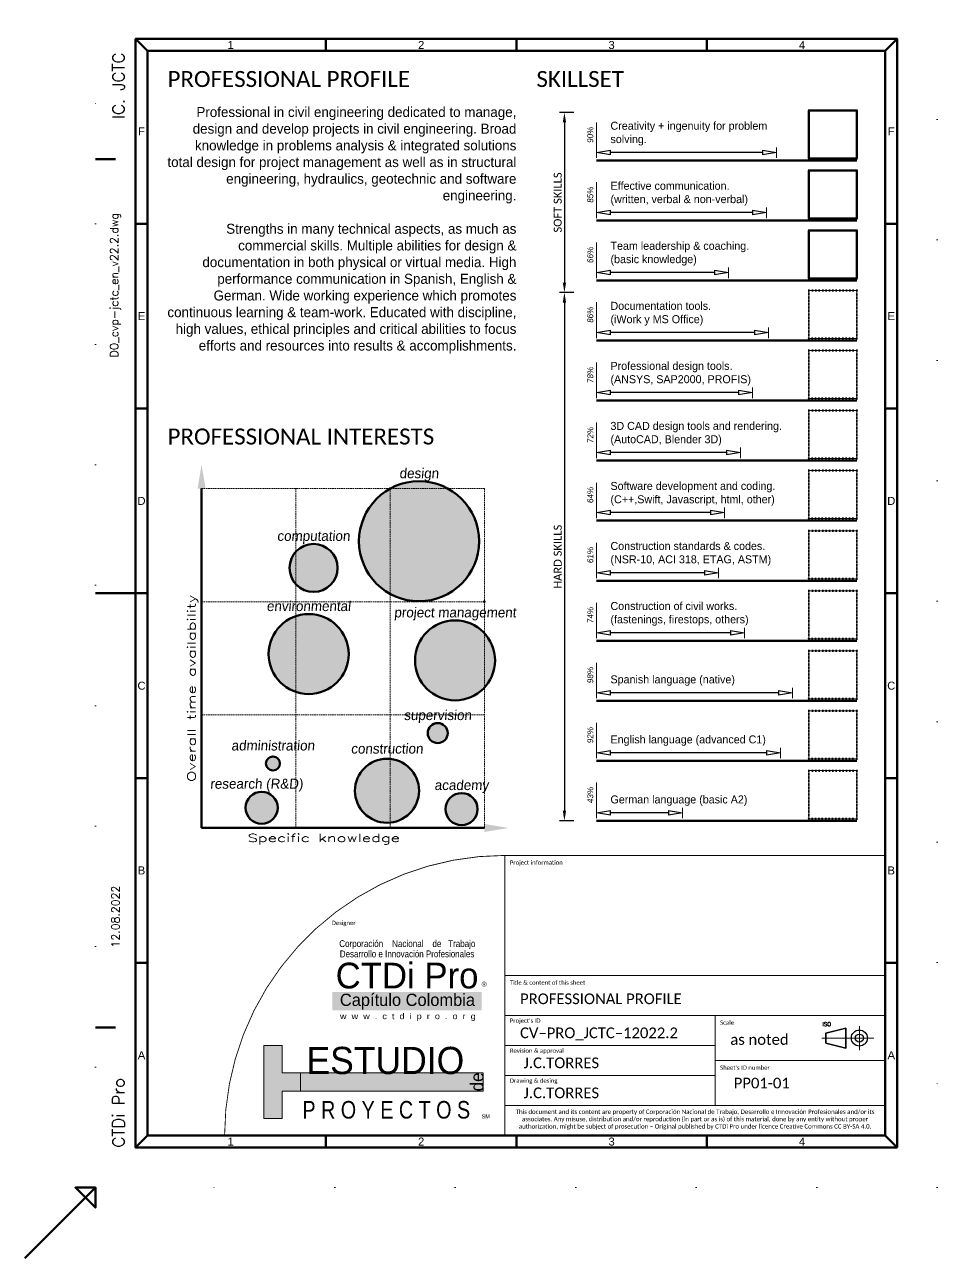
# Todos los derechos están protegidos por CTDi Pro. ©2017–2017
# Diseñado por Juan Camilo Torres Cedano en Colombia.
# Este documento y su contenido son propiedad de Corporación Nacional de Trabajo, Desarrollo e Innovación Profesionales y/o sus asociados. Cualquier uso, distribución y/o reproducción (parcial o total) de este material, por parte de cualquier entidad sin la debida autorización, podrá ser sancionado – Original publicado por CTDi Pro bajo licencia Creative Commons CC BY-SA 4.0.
# Paper-space layout 'Perfil PRO' of a CAD drawing. Extents: x -110 to 203, y -28 to 440.
# Drawn here: x -24.5 to 203.4, y -27.7 to 280.6 of the extents above; entities that cross this region are included whole.
import ezdxf
from ezdxf.enums import TextEntityAlignment as Align

# ---------------------------------------------------------------- set-up
doc = ezdxf.new("R2010")
doc.units = 0
for name, pattern in [('ACAD_ISO07W100', [3, 0, -3]), ('ACAD_ISO10W100', [18, 12, -3, 0, -3]), ('DASHED2', [0.375, 0.25, -0.125])]:
    doc.linetypes.add(name, pattern=pattern)
doc.layers.get('0').update_dxf_attribs({"color": 255, "plot": 0})
doc.layers.get('Defpoints').update_dxf_attribs({"color": 255})
doc.layers.add('G-Title_elements', color=7, linetype='Continuous', lineweight=50, true_color=0x323232)
doc.layers.add('G-Title_layout', color=250, linetype='Continuous', lineweight=50)
doc.styles.add('CTDi Corporate', font='Skia.ttf')
doc.styles.add('CTDi Legend', font='stylu.ttf', dxfattribs={"oblique": 5})
doc.styles.add('CTDi Roman', font='romans.shx')
doc.styles.get("Standard").update_dxf_attribs({"font": 'Candara.ttf'})
doc.styles.add('T1-100', font='Arial.ttf', dxfattribs={"height": 2})
doc.dimstyles.new('ISO-25', dxfattribs={"dimtxt": 2.5, "dimasz": 2.5, "dimexe": 1.25, "dimexo": 0.625, "dimtad": 1, "dimtxsty": 'Standard', "dimcen": 2.5, "dimadec": 0, "dimazin": 0, "dimtfac": 1, "dimtmove": 0, "dimatfit": 3, "dimfxl": 1, "dimarcsym": 0})
picture_1 = doc.add_image_def('image1.png', size_in_pixel=(1056, 1056))
picture_2 = doc.add_image_def('image2.png', size_in_pixel=(1056, 1056))
picture_3 = doc.add_image_def('image3.png', size_in_pixel=(1056, 1056))
picture_4 = doc.add_image_def('image4.png', size_in_pixel=(1056, 1056))
picture_5 = doc.add_image_def('image5.png', size_in_pixel=(1056, 1056))
picture_6 = doc.add_image_def('image6.png', size_in_pixel=(1056, 1056))
picture_7 = doc.add_image_def('image7.png', size_in_pixel=(1056, 1056))
picture_8 = doc.add_image_def('image8.png', size_in_pixel=(1056, 1056))
picture_9 = doc.add_image_def('image9.png', size_in_pixel=(1056, 1056))
picture_10 = doc.add_image_def('image10.png', size_in_pixel=(1056, 1056))
picture_11 = doc.add_image_def('image11.png', size_in_pixel=(1056, 1056))
picture_12 = doc.add_image_def('image12.png', size_in_pixel=(1056, 1060))

# ---------------------------------------------------------------- blocks, each defined once
blk = doc.blocks.new('*D26')
at = {"layer": 'Defpoints', "color": 0, "transparency": 16777216}
for p in [(113.32, 258.64), (110.32, 213.64), (113.32, 213.64)]:
    blk.add_point(p, dxfattribs=at)
at = {"layer": 'G-Title_layout', "color": 0, "lineweight": -2, "transparency": 16777216}
for p, q in [((112.7, 258.64), (109.07, 258.64)), ((110.32, 256.14), (110.32, 216.14)), ((112.7, 213.64), (109.07, 213.64))]:
    blk.add_line(p, q, dxfattribs=at)
at = {"layer": 'G-Title_layout', "color": 0, "transparency": 16777216}
for points in [[(109.91, 256.14), (110.74, 256.14), (110.32, 258.64)], [(109.91, 216.14), (110.74, 216.14), (110.32, 213.64)]]:
    blk.add_solid(points, dxfattribs=at)
at = {"layer": 'G-Title_layout', "color": 18, "lineweight": 30, "transparency": 16777216, "insert": (108.65, 236.14), "char_height": 2, "attachment_point": 5, "rotation": 90}
blk.add_mtext('SOFT SKILLS', dxfattribs=at)
blk = doc.blocks.new('*D27')
at = {"layer": 'Defpoints', "color": 0, "transparency": 16777216}
for p in [(113.32, 213.64), (110.32, 81.64), (113.32, 81.64)]:
    blk.add_point(p, dxfattribs=at)
at = {"layer": 'G-Title_layout', "color": 0, "lineweight": -2, "transparency": 16777216}
for p, q in [((112.7, 213.64), (109.07, 213.64)), ((110.32, 211.14), (110.32, 84.14)), ((112.7, 81.64), (109.07, 81.64))]:
    blk.add_line(p, q, dxfattribs=at)
at = {"layer": 'G-Title_layout', "color": 0, "transparency": 16777216}
for points in [[(109.91, 211.14), (110.74, 211.14), (110.32, 213.64)], [(109.91, 84.14), (110.74, 84.14), (110.32, 81.64)]]:
    blk.add_solid(points, dxfattribs=at)
at = {"layer": 'G-Title_layout', "color": 18, "lineweight": 30, "transparency": 16777216, "insert": (108.66, 147.64), "char_height": 2, "attachment_point": 5, "rotation": 90}
blk.add_mtext('HARD SKILLS', dxfattribs=at)
blk = doc.blocks.new('*U67')
at = {"layer": 'G-Title_elements', "linetype": 'Continuous', "lineweight": 15, "true_color": 0x000000}
h = blk.add_hatch(color=18, dxfattribs=at)
h.dxf.hatch_style = 1
h.paths.add_polyline_path([(-100.8, 35.88), (-138.07, 35.88), (-138.07, 31.32), (-100.8, 31.32)])
at = {"layer": 'G-Title_elements', "linetype": 'Continuous', "true_color": 0xfa7d00}
h = blk.add_hatch(color=30, dxfattribs=at)
h.dxf.hatch_style = 1
h.paths.add_polyline_path([(-150.64, 15.68), (-150.64, 22.52), (-155.2, 22.52), (-155.2, 4.27), (-150.64, 4.27), (-150.64, 11.12), (-146.08, 11.12), (-146.08, 15.68)])
at = {"layer": 'G-Title_elements', "linetype": 'Continuous', "lineweight": 15, "true_color": 0x000000}
h = blk.add_hatch(color=18, dxfattribs=at)
h.dxf.hatch_style = 1
h.paths.add_polyline_path([(-100.45, 15.68), (-146.08, 15.68), (-146.08, 11.12), (-100.45, 11.12)])
at = {"layer": 'G-Title_elements', "color": 251, "linetype": 'ACAD_ISO10W100', "lineweight": 15, "ltscale": 100}
for p, q in [((-6.47, 27.37), (-6.47, 21.37)), ((-15.83, 24.37), (-2.83, 24.37))]:
    blk.add_line(p, q, dxfattribs=at)
at = {"layer": 'G-Title_elements', "linetype": 'Continuous', "const_width": 0.212}
blk.add_lwpolyline([(-95, 0), (-95, 70, 0.414214), (-165, 0)], format="xyb", close=True, dxfattribs=at)
at = {"layer": 'G-Title_elements', "linetype": 'Continuous', "const_width": 0.25}
for points in [[(0, 40), (0, 70), (-95, 70), (-95, 40)], [(0, 40), (-95, 40), (-95, 30), (0, 30)], [(-42.5, 22.5), (-42.5, 30), (-95, 30), (-95, 22.5)], [(0, 18.75), (0, 30), (-42.5, 30), (-42.5, 18.75)], [(-42.5, 15), (-42.5, 22.5), (-95, 22.5), (-95, 15)], [(0, 7.5), (0, 18.75), (-42.5, 18.75), (-42.5, 7.5)], [(-42.5, 7.5), (-42.5, 15), (-95, 15), (-95, 7.5)], [(0, 0), (0, 7.5), (-95, 7.5), (-95, 0)]]:
    blk.add_lwpolyline(points, close=True, dxfattribs=at)
at = {"layer": 'G-Title_elements', "color": 18, "linetype": 'Continuous', "lineweight": 35, "true_color": 0x000000}
blk.add_lwpolyline([(-9.83, 26.87), (-9.83, 21.87), (-14.83, 23.12), (-14.83, 25.62)], close=True, dxfattribs=at)
at = {"layer": 'G-Title_elements', "linetype": 'Continuous', "lineweight": 15}
for points in [[(-146.08, 15.68), (-150.64, 15.68), (-150.64, 22.52), (-155.2, 22.52), (-155.2, 4.27), (-150.64, 4.27), (-150.64, 11.12), (-146.08, 11.12)], [(-100.45, 15.68), (-146.08, 15.68), (-146.08, 11.12), (-100.45, 11.12)]]:
    blk.add_lwpolyline(points, close=True, dxfattribs=at)
at = {"layer": 'G-Title_elements', "color": 18, "linetype": 'Continuous', "lineweight": 25, "true_color": 0x000000}
for radius in [2, 1]:
    blk.add_circle((-6.47, 24.37), radius, dxfattribs=at)
at = {"layer": 'G-Title_elements', "color": 18, "linetype": 'Continuous', "lineweight": 5, "true_color": 0x000000}
for s, height, p in [('Project information', 1.0667, (-93.75, 68.75)), ('Title & content of this sheet', 1.0667, (-93.75, 38.75)), ("Project's ID", 1.0667, (-93.75, 29.25)), ('Scale', 1.067, (-41.25, 28.75)), ('Revision & approval', 1.0667, (-93.75, 21.75)), ("Sheet's ID number", 1.0667, (-41.25, 17.5)), ('Drawing & desing', 1.0667, (-93.75, 14.25))]:
    blk.add_text(s, height=height, dxfattribs=at).set_placement(p, align=Align.TOP_LEFT)
blk.add_text('Designer', height=1.067, dxfattribs=at).set_placement((-138.23, 52.28), align=Align.BOTTOM_LEFT)
at = {"layer": 'G-Title_elements', "color": 18, "linetype": 'Continuous', "lineweight": 25, "true_color": 0x000000, "style": 'CTDi Corporate'}
for s, width, p in [('Corporación    Nacional    de   Trabajo', 0.875, (-119.36, 46.58)), ('Desarrollo e Innovación Profesionales', 0.867, (-119.43, 44.02))]:
    blk.add_text(s, height=1.7203, dxfattribs=dict(at, width=width)).set_placement(p, align=Align.BOTTOM_CENTER)
at = {"layer": 'G-Title_elements', "color": 18, "linetype": 'Continuous', "true_color": 0x000000, "style": 'CTDi Corporate'}
for s, height, width, p in [('CTDi Pro', 6.422, 1.01, (-119.43, 34.84)), ('w  w  w  .  c  t  d  i  p  r  o  .  o  r  g', 1.475, 1.15, (-119.23, 28.64)), ('ESTUDIO', 6.8, 0.975, (-124.85, 13.32))]:
    blk.add_text(s, height=height, dxfattribs=dict(at, width=width)).set_placement(p, align=Align.BOTTOM_CENTER)
at = {"layer": 'G-Title_elements', "color": 18, "linetype": 'Continuous', "lineweight": 20, "true_color": 0x000000, "style": 'CTDi Corporate'}
for s, height, p in [('®', 1.25, (-100.8, 36.81)), ('SM', 1, (-100.8, 3.98))]:
    blk.add_text(s, height=height, dxfattribs=at).set_placement(p, align=Align.BOTTOM_LEFT)
at = {"layer": 'G-Title_elements', "color": 7, "linetype": 'Continuous', "lineweight": 120, "true_color": 0xfefefe, "transparency": 33554687, "style": 'CTDi Corporate'}
blk.add_text('Capítulo Colombia', height=3.0679, dxfattribs=at).set_placement((-119.33, 31.46), align=Align.BOTTOM_CENTER)
at = {"layer": 'G-Title_elements', "color": 18, "linetype": 'Continuous', "lineweight": 13, "true_color": 0x000000, "style": 'CTDi Roman'}
blk.add_text('ISO', height=1, dxfattribs=at).set_placement((-14.61, 27.83), align=Align.MIDDLE_CENTER)
at = {"layer": 'G-Title_elements', "color": 7, "linetype": 'Continuous', "lineweight": 100, "true_color": 0xfefefe, "transparency": 33554687, "style": 'CTDi Corporate', "width": 0.975}
blk.add_text('de', height=3.25, rotation=90, dxfattribs=at).set_placement((-99.36, 13.4), align=Align.BOTTOM_CENTER)
at = {"layer": 'G-Title_elements', "color": 30, "linetype": 'Continuous', "true_color": 0xfa7d00, "style": 'CTDi Corporate', "width": 0.8375}
blk.add_text('P R O Y E C T O S', height=4.4, dxfattribs=at).set_placement((-124.62, 2.92), align=Align.BOTTOM_CENTER)
at = {"layer": 'G-Title_elements', "color": 250, "linetype": 'ACAD_ISO10W100', "lineweight": 15, "ltscale": 50, "true_color": 0x141414, "insert": (-47.5, 6.5), "char_height": 1.1, "attachment_point": 2, "line_spacing_factor": 0.996923}
blk.add_mtext_dynamic_manual_height_columns('This document and its content are property of Corporación Nacional de Trabajo, Desarrollo e Innovación Profesionales and/or its associates. Any misuse, distribution and/or reproduction (in part or as is) of this material, done by any entity without proper authorization, might be subject of prosecution – Original published by CTDi Pro under licence Creative Commons CC BY-SA 4.0.', width=92.9322, gutter_width=50, heights=[9.25], dxfattribs=at)
at = {"layer": 'G-Title_elements', "color": 18, "linetype": 'Continuous', "true_color": 0x000000, "flags": 8}
blk.add_attdef('DESCRIPCION', text='', height=2.67, dxfattribs=at).set_placement((-91.2, 32.04), align=Align.BOTTOM_LEFT)
for tag, p in [('CTDI-PID-CODE', (-91.2, 25.67)), ('###', (-37.83, 13.12))]:
    blk.add_attdef(tag, text='', height=2.67, dxfattribs=at).set_placement(p, align=Align.MIDDLE_LEFT)
at = {"layer": 'G-Title_elements', "color": 18, "linetype": 'Continuous', "true_color": 0x000000}
for tag, p in [('ESCALA', (-38.7, 24)), ('N.APELLIDO', (-90.33, 18.17)), ('N.APELLIDO', (-90.33, 10.67))]:
    blk.add_attdef(tag, text='', height=2.67, dxfattribs=at).set_placement(p, align=Align.MIDDLE_LEFT)
at = {"layer": 'G-Title_elements', "color": 18, "lineweight": 200, "true_color": 0x000000, "flags": 2}
blk.add_attdef('INFO_PROYECTO', text='', height=2.67, dxfattribs=at).set_placement((-91.59, 44.15), align=Align.BOTTOM_LEFT)
blk = doc.blocks.new('_ClosedBlank')
at = {"color": 0, "linetype": 'ByBlock', "lineweight": -2}
for p, q in [((-1, 0.167), (0, 0)), ((-1, 0.167), (-1, -0.167)), ((0, 0), (-1, -0.167))]:
    blk.add_line(p, q, dxfattribs=at)
blk = doc.blocks.new('*D34')
at = {"layer": 'Defpoints', "color": 0, "linetype": 'Continuous', "transparency": 16777216}
for p in [(118.32, 246.64), (163.32, 248.64), (163.32, 246.64)]:
    blk.add_point(p, dxfattribs=at)
at = {"layer": 'G-Title_elements', "color": 0, "linetype": 'Continuous', "lineweight": 20, "transparency": 16777216}
for p, q in [((118.32, 247.26), (118.32, 256.14)), ((163.32, 247.26), (163.32, 249.89))]:
    blk.add_line(p, q, dxfattribs=at)
at = {"layer": 'G-Title_elements', "color": 8, "linetype": 'Continuous', "lineweight": 25, "transparency": 16777216}
blk.add_line((159.82, 248.64), (121.82, 248.64), dxfattribs=at)
at = {"layer": 'G-Title_elements', "color": 8, "linetype": 'Continuous', "lineweight": 25, "transparency": 16777216, "xscale": 3.5, "yscale": 3.5, "zscale": 3.5, "rotation": 180}
blk.add_blockref('_ClosedBlank', (118.32, 248.64), dxfattribs=at)
at = {"layer": 'G-Title_elements', "color": 8, "linetype": 'Continuous', "lineweight": 25, "transparency": 16777216, "xscale": 3.5, "yscale": 3.5, "zscale": 3.5}
blk.add_blockref('_ClosedBlank', (163.32, 248.64), dxfattribs=at)
at = {"layer": 'G-Title_elements', "color": 18, "linetype": 'Continuous', "lineweight": 30, "transparency": 16777216, "insert": (116.78, 253.01), "char_height": 1.5, "attachment_point": 5, "rotation": 90, "style": 'CTDi Legend'}
blk.add_mtext('90%', dxfattribs=at)
blk = doc.blocks.new('*D35')
at = {"layer": 'Defpoints', "color": 0, "linetype": 'Continuous', "transparency": 16777216}
for p in [(118.32, 231.64), (160.82, 233.64), (160.82, 231.64)]:
    blk.add_point(p, dxfattribs=at)
at = {"layer": 'G-Title_elements', "color": 0, "linetype": 'Continuous', "lineweight": 20, "transparency": 16777216}
for p, q in [((118.32, 232.26), (118.32, 241.2)), ((160.82, 232.26), (160.82, 234.89))]:
    blk.add_line(p, q, dxfattribs=at)
at = {"layer": 'G-Title_elements', "color": 8, "linetype": 'Continuous', "lineweight": 25, "transparency": 16777216}
blk.add_line((157.32, 233.64), (121.82, 233.64), dxfattribs=at)
at = {"layer": 'G-Title_elements', "color": 8, "linetype": 'Continuous', "lineweight": 25, "transparency": 16777216, "xscale": 3.5, "yscale": 3.5, "zscale": 3.5, "rotation": 180}
blk.add_blockref('_ClosedBlank', (118.32, 233.64), dxfattribs=at)
at = {"layer": 'G-Title_elements', "color": 8, "linetype": 'Continuous', "lineweight": 25, "transparency": 16777216, "xscale": 3.5, "yscale": 3.5, "zscale": 3.5}
blk.add_blockref('_ClosedBlank', (160.82, 233.64), dxfattribs=at)
at = {"layer": 'G-Title_elements', "color": 18, "linetype": 'Continuous', "lineweight": 30, "transparency": 16777216, "insert": (116.78, 238.04), "char_height": 1.5, "attachment_point": 5, "rotation": 90, "style": 'CTDi Legend'}
blk.add_mtext('85%', dxfattribs=at)
blk = doc.blocks.new('*D36')
at = {"layer": 'Defpoints', "color": 0, "linetype": 'Continuous', "transparency": 16777216}
for p in [(118.32, 216.64), (151.32, 218.64), (151.32, 216.64)]:
    blk.add_point(p, dxfattribs=at)
at = {"layer": 'G-Title_elements', "color": 0, "linetype": 'Continuous', "lineweight": 20, "transparency": 16777216}
for p, q in [((118.32, 217.26), (118.32, 226.12)), ((151.32, 217.26), (151.32, 219.89))]:
    blk.add_line(p, q, dxfattribs=at)
at = {"layer": 'G-Title_elements', "color": 8, "linetype": 'Continuous', "lineweight": 25, "transparency": 16777216}
blk.add_line((147.82, 218.64), (121.82, 218.64), dxfattribs=at)
at = {"layer": 'G-Title_elements', "color": 8, "linetype": 'Continuous', "lineweight": 25, "transparency": 16777216, "xscale": 3.5, "yscale": 3.5, "zscale": 3.5, "rotation": 180}
blk.add_blockref('_ClosedBlank', (118.32, 218.64), dxfattribs=at)
at = {"layer": 'G-Title_elements', "color": 8, "linetype": 'Continuous', "lineweight": 25, "transparency": 16777216, "xscale": 3.5, "yscale": 3.5, "zscale": 3.5}
blk.add_blockref('_ClosedBlank', (151.32, 218.64), dxfattribs=at)
at = {"layer": 'G-Title_elements', "color": 18, "linetype": 'Continuous', "lineweight": 30, "transparency": 16777216, "insert": (116.78, 223), "char_height": 1.5, "attachment_point": 5, "rotation": 90, "style": 'CTDi Legend'}
blk.add_mtext('66%', dxfattribs=at)
blk = doc.blocks.new('*D37')
at = {"layer": 'Defpoints', "color": 0, "linetype": 'Continuous', "transparency": 16777216}
for p in [(161.32, 203.64), (118.32, 201.64), (161.32, 201.64)]:
    blk.add_point(p, dxfattribs=at)
at = {"layer": 'G-Title_elements', "color": 0, "linetype": 'Continuous', "lineweight": 20, "transparency": 16777216}
for p, q in [((118.32, 202.26), (118.32, 211.2)), ((161.32, 202.26), (161.32, 204.89))]:
    blk.add_line(p, q, dxfattribs=at)
at = {"layer": 'G-Title_elements', "color": 8, "linetype": 'Continuous', "lineweight": 25, "transparency": 16777216}
blk.add_line((157.82, 203.64), (121.82, 203.64), dxfattribs=at)
at = {"layer": 'G-Title_elements', "color": 8, "linetype": 'Continuous', "lineweight": 25, "transparency": 16777216, "xscale": 3.5, "yscale": 3.5, "zscale": 3.5, "rotation": 180}
blk.add_blockref('_ClosedBlank', (118.32, 203.64), dxfattribs=at)
at = {"layer": 'G-Title_elements', "color": 8, "linetype": 'Continuous', "lineweight": 25, "transparency": 16777216, "xscale": 3.5, "yscale": 3.5, "zscale": 3.5}
blk.add_blockref('_ClosedBlank', (161.32, 203.64), dxfattribs=at)
at = {"layer": 'G-Title_elements', "color": 18, "linetype": 'Continuous', "lineweight": 30, "transparency": 16777216, "insert": (116.78, 208.04), "char_height": 1.5, "attachment_point": 5, "rotation": 90, "style": 'CTDi Legend'}
blk.add_mtext('86%', dxfattribs=at)
blk = doc.blocks.new('*D38')
at = {"layer": 'Defpoints', "color": 0, "linetype": 'Continuous', "transparency": 16777216}
for p in [(157.32, 188.64), (118.32, 186.64), (157.32, 186.64)]:
    blk.add_point(p, dxfattribs=at)
at = {"layer": 'G-Title_elements', "color": 0, "linetype": 'Continuous', "lineweight": 20, "transparency": 16777216}
for p, q in [((118.32, 187.26), (118.32, 196.14)), ((157.32, 187.26), (157.32, 189.89))]:
    blk.add_line(p, q, dxfattribs=at)
at = {"layer": 'G-Title_elements', "color": 8, "linetype": 'Continuous', "lineweight": 25, "transparency": 16777216}
blk.add_line((153.82, 188.64), (121.82, 188.64), dxfattribs=at)
at = {"layer": 'G-Title_elements', "color": 8, "linetype": 'Continuous', "lineweight": 25, "transparency": 16777216, "xscale": 3.5, "yscale": 3.5, "zscale": 3.5, "rotation": 180}
blk.add_blockref('_ClosedBlank', (118.32, 188.64), dxfattribs=at)
at = {"layer": 'G-Title_elements', "color": 8, "linetype": 'Continuous', "lineweight": 25, "transparency": 16777216, "xscale": 3.5, "yscale": 3.5, "zscale": 3.5}
blk.add_blockref('_ClosedBlank', (157.32, 188.64), dxfattribs=at)
at = {"layer": 'G-Title_elements', "color": 18, "linetype": 'Continuous', "lineweight": 30, "transparency": 16777216, "insert": (116.78, 193.01), "char_height": 1.5, "attachment_point": 5, "rotation": 90, "style": 'CTDi Legend'}
blk.add_mtext('78%', dxfattribs=at)
blk = doc.blocks.new('*D39')
at = {"layer": 'Defpoints', "color": 0, "linetype": 'Continuous', "transparency": 16777216}
for p in [(154.32, 173.64), (118.32, 171.64), (154.32, 171.64)]:
    blk.add_point(p, dxfattribs=at)
at = {"layer": 'G-Title_elements', "color": 0, "linetype": 'Continuous', "lineweight": 20, "transparency": 16777216}
for p, q in [((118.32, 172.26), (118.32, 181.14)), ((154.32, 172.26), (154.32, 174.89))]:
    blk.add_line(p, q, dxfattribs=at)
at = {"layer": 'G-Title_elements', "color": 8, "linetype": 'Continuous', "lineweight": 25, "transparency": 16777216}
blk.add_line((150.82, 173.64), (121.82, 173.64), dxfattribs=at)
at = {"layer": 'G-Title_elements', "color": 8, "linetype": 'Continuous', "lineweight": 25, "transparency": 16777216, "xscale": 3.5, "yscale": 3.5, "zscale": 3.5, "rotation": 180}
blk.add_blockref('_ClosedBlank', (118.32, 173.64), dxfattribs=at)
at = {"layer": 'G-Title_elements', "color": 8, "linetype": 'Continuous', "lineweight": 25, "transparency": 16777216, "xscale": 3.5, "yscale": 3.5, "zscale": 3.5}
blk.add_blockref('_ClosedBlank', (154.32, 173.64), dxfattribs=at)
at = {"layer": 'G-Title_elements', "color": 18, "linetype": 'Continuous', "lineweight": 30, "transparency": 16777216, "insert": (116.78, 178.01), "char_height": 1.5, "attachment_point": 5, "rotation": 90, "style": 'CTDi Legend'}
blk.add_mtext('72%', dxfattribs=at)
blk = doc.blocks.new('*D40')
at = {"layer": 'Defpoints', "color": 0, "linetype": 'Continuous', "transparency": 16777216}
for p in [(150.32, 158.64), (118.32, 156.64), (150.32, 156.64)]:
    blk.add_point(p, dxfattribs=at)
at = {"layer": 'G-Title_elements', "color": 0, "linetype": 'Continuous', "lineweight": 20, "transparency": 16777216}
for p, q in [((118.32, 157.26), (118.32, 166.12)), ((150.32, 157.26), (150.32, 159.89))]:
    blk.add_line(p, q, dxfattribs=at)
at = {"layer": 'G-Title_elements', "color": 8, "linetype": 'Continuous', "lineweight": 25, "transparency": 16777216}
blk.add_line((146.82, 158.64), (121.82, 158.64), dxfattribs=at)
at = {"layer": 'G-Title_elements', "color": 8, "linetype": 'Continuous', "lineweight": 25, "transparency": 16777216, "xscale": 3.5, "yscale": 3.5, "zscale": 3.5, "rotation": 180}
blk.add_blockref('_ClosedBlank', (118.32, 158.64), dxfattribs=at)
at = {"layer": 'G-Title_elements', "color": 8, "linetype": 'Continuous', "lineweight": 25, "transparency": 16777216, "xscale": 3.5, "yscale": 3.5, "zscale": 3.5}
blk.add_blockref('_ClosedBlank', (150.32, 158.64), dxfattribs=at)
at = {"layer": 'G-Title_elements', "color": 18, "linetype": 'Continuous', "lineweight": 30, "transparency": 16777216, "insert": (116.78, 163), "char_height": 1.5, "attachment_point": 5, "rotation": 90, "style": 'CTDi Legend'}
blk.add_mtext('64%', dxfattribs=at)
blk = doc.blocks.new('*D41')
at = {"layer": 'Defpoints', "color": 0, "linetype": 'Continuous', "transparency": 16777216}
for p in [(148.82, 143.64), (118.32, 141.64), (148.82, 141.64)]:
    blk.add_point(p, dxfattribs=at)
at = {"layer": 'G-Title_elements', "color": 0, "linetype": 'Continuous', "lineweight": 20, "transparency": 16777216}
for p, q in [((118.32, 142.26), (118.32, 151.12)), ((148.82, 142.26), (148.82, 144.89))]:
    blk.add_line(p, q, dxfattribs=at)
at = {"layer": 'G-Title_elements', "color": 8, "linetype": 'Continuous', "lineweight": 25, "transparency": 16777216}
blk.add_line((145.32, 143.64), (121.82, 143.64), dxfattribs=at)
at = {"layer": 'G-Title_elements', "color": 8, "linetype": 'Continuous', "lineweight": 25, "transparency": 16777216, "xscale": 3.5, "yscale": 3.5, "zscale": 3.5, "rotation": 180}
blk.add_blockref('_ClosedBlank', (118.32, 143.64), dxfattribs=at)
at = {"layer": 'G-Title_elements', "color": 8, "linetype": 'Continuous', "lineweight": 25, "transparency": 16777216, "xscale": 3.5, "yscale": 3.5, "zscale": 3.5}
blk.add_blockref('_ClosedBlank', (148.82, 143.64), dxfattribs=at)
at = {"layer": 'G-Title_elements', "color": 18, "linetype": 'Continuous', "lineweight": 30, "transparency": 16777216, "insert": (116.78, 148), "char_height": 1.5, "attachment_point": 5, "rotation": 90, "style": 'CTDi Legend'}
blk.add_mtext('61%', dxfattribs=at)
blk = doc.blocks.new('*D42')
at = {"layer": 'Defpoints', "color": 0, "linetype": 'Continuous', "transparency": 16777216}
for p in [(118.32, 126.64), (155.32, 128.64), (155.32, 126.64)]:
    blk.add_point(p, dxfattribs=at)
at = {"layer": 'G-Title_elements', "color": 0, "linetype": 'Continuous', "lineweight": 20, "transparency": 16777216}
for p, q in [((118.32, 127.26), (118.32, 136.14)), ((155.32, 127.26), (155.32, 129.89))]:
    blk.add_line(p, q, dxfattribs=at)
at = {"layer": 'G-Title_elements', "color": 8, "linetype": 'Continuous', "lineweight": 25, "transparency": 16777216}
blk.add_line((151.82, 128.64), (121.82, 128.64), dxfattribs=at)
at = {"layer": 'G-Title_elements', "color": 8, "linetype": 'Continuous', "lineweight": 25, "transparency": 16777216, "xscale": 3.5, "yscale": 3.5, "zscale": 3.5, "rotation": 180}
blk.add_blockref('_ClosedBlank', (118.32, 128.64), dxfattribs=at)
at = {"layer": 'G-Title_elements', "color": 8, "linetype": 'Continuous', "lineweight": 25, "transparency": 16777216, "xscale": 3.5, "yscale": 3.5, "zscale": 3.5}
blk.add_blockref('_ClosedBlank', (155.32, 128.64), dxfattribs=at)
at = {"layer": 'G-Title_elements', "color": 18, "linetype": 'Continuous', "lineweight": 30, "transparency": 16777216, "insert": (116.78, 133.01), "char_height": 1.5, "attachment_point": 5, "rotation": 90, "style": 'CTDi Legend'}
blk.add_mtext('74%', dxfattribs=at)
blk = doc.blocks.new('*D43')
at = {"layer": 'Defpoints', "color": 0, "linetype": 'Continuous', "transparency": 16777216}
for p in [(118.32, 111.64), (167.32, 113.64), (167.32, 111.64)]:
    blk.add_point(p, dxfattribs=at)
at = {"layer": 'G-Title_elements', "color": 0, "linetype": 'Continuous', "lineweight": 20, "transparency": 16777216}
for p, q in [((118.32, 112.26), (118.32, 121.14)), ((167.32, 112.26), (167.32, 114.89))]:
    blk.add_line(p, q, dxfattribs=at)
at = {"layer": 'G-Title_elements', "color": 8, "linetype": 'Continuous', "lineweight": 25, "transparency": 16777216}
blk.add_line((163.82, 113.64), (121.82, 113.64), dxfattribs=at)
at = {"layer": 'G-Title_elements', "color": 8, "linetype": 'Continuous', "lineweight": 25, "transparency": 16777216, "xscale": 3.5, "yscale": 3.5, "zscale": 3.5, "rotation": 180}
blk.add_blockref('_ClosedBlank', (118.32, 113.64), dxfattribs=at)
at = {"layer": 'G-Title_elements', "color": 8, "linetype": 'Continuous', "lineweight": 25, "transparency": 16777216, "xscale": 3.5, "yscale": 3.5, "zscale": 3.5}
blk.add_blockref('_ClosedBlank', (167.32, 113.64), dxfattribs=at)
at = {"layer": 'G-Title_elements', "color": 18, "linetype": 'Continuous', "lineweight": 30, "transparency": 16777216, "insert": (116.78, 118.01), "char_height": 1.5, "attachment_point": 5, "rotation": 90, "style": 'CTDi Legend'}
blk.add_mtext('98%', dxfattribs=at)
blk = doc.blocks.new('*D44')
at = {"layer": 'Defpoints', "color": 0, "linetype": 'Continuous', "transparency": 16777216}
for p in [(118.32, 96.64), (164.32, 98.64), (164.32, 96.64)]:
    blk.add_point(p, dxfattribs=at)
at = {"layer": 'G-Title_elements', "color": 0, "linetype": 'Continuous', "lineweight": 20, "transparency": 16777216}
for p, q in [((118.32, 97.26), (118.32, 106.14)), ((164.32, 97.26), (164.32, 99.89))]:
    blk.add_line(p, q, dxfattribs=at)
at = {"layer": 'G-Title_elements', "color": 8, "linetype": 'Continuous', "lineweight": 25, "transparency": 16777216}
blk.add_line((160.82, 98.64), (121.82, 98.64), dxfattribs=at)
at = {"layer": 'G-Title_elements', "color": 8, "linetype": 'Continuous', "lineweight": 25, "transparency": 16777216, "xscale": 3.5, "yscale": 3.5, "zscale": 3.5, "rotation": 180}
blk.add_blockref('_ClosedBlank', (118.32, 98.64), dxfattribs=at)
at = {"layer": 'G-Title_elements', "color": 8, "linetype": 'Continuous', "lineweight": 25, "transparency": 16777216, "xscale": 3.5, "yscale": 3.5, "zscale": 3.5}
blk.add_blockref('_ClosedBlank', (164.32, 98.64), dxfattribs=at)
at = {"layer": 'G-Title_elements', "color": 18, "linetype": 'Continuous', "lineweight": 30, "transparency": 16777216, "insert": (116.78, 103.01), "char_height": 1.5, "attachment_point": 5, "rotation": 90, "style": 'CTDi Legend'}
blk.add_mtext('92%', dxfattribs=at)
blk = doc.blocks.new('*D45')
at = {"layer": 'Defpoints', "color": 0, "linetype": 'Continuous', "transparency": 16777216}
for p in [(139.82, 83.64), (118.32, 81.64), (139.82, 81.64)]:
    blk.add_point(p, dxfattribs=at)
at = {"layer": 'G-Title_elements', "color": 0, "linetype": 'Continuous', "lineweight": 20, "transparency": 16777216}
for p, q in [((118.32, 82.26), (118.32, 91.2)), ((139.82, 82.26), (139.82, 84.89))]:
    blk.add_line(p, q, dxfattribs=at)
at = {"layer": 'G-Title_elements', "color": 8, "linetype": 'Continuous', "lineweight": 25, "transparency": 16777216}
blk.add_line((136.32, 83.64), (121.82, 83.64), dxfattribs=at)
at = {"layer": 'G-Title_elements', "color": 8, "linetype": 'Continuous', "lineweight": 25, "transparency": 16777216, "xscale": 3.5, "yscale": 3.5, "zscale": 3.5, "rotation": 180}
blk.add_blockref('_ClosedBlank', (118.32, 83.64), dxfattribs=at)
at = {"layer": 'G-Title_elements', "color": 8, "linetype": 'Continuous', "lineweight": 25, "transparency": 16777216, "xscale": 3.5, "yscale": 3.5, "zscale": 3.5}
blk.add_blockref('_ClosedBlank', (139.82, 83.64), dxfattribs=at)
at = {"layer": 'G-Title_elements', "color": 18, "linetype": 'Continuous', "lineweight": 30, "transparency": 16777216, "insert": (116.78, 88.04), "char_height": 1.5, "attachment_point": 5, "rotation": 90, "style": 'CTDi Legend'}
blk.add_mtext('43%', dxfattribs=at)

psp = doc.layouts.new('Perfil PRO')

# ---------------------------------------------------------------- hatches: boundary and pattern name
at = {"layer": 'G-Title_elements'}
h = psp.add_hatch(color=30, dxfattribs=at)
h.dxf.hatch_style = 1
edge = h.paths.add_edge_path()
edge.add_arc((83.015, 121.713), 10, 0, 360)
edge = h.paths.add_edge_path()
edge.add_arc((66.013, 89.146), 8, 0, 360)
edge = h.paths.add_edge_path()
edge.add_arc((78.68, 103.56), 2.5, 0, 360)
edge = h.paths.add_edge_path()
edge.add_arc((34.705, 84.908), 4, 0, 360)
edge = h.paths.add_edge_path()
edge.add_arc((74.009, 151.492), 15, 0, 360)
edge = h.paths.add_edge_path()
edge.add_arc((84.64, 84.572), 4, 0, 360)
edge = h.paths.add_edge_path()
edge.add_arc((47.667, 144.828), 6, 0, 360)
edge = h.paths.add_edge_path()
edge.add_arc((37.531, 95.96), 1.75, 0, 360)
edge = h.paths.add_edge_path()
edge.add_arc((46.446, 123.297), 10, 0, 360)

# ---------------------------------------------------------------- linework, layer by layer
for p, q in [((6.199, 273.994), (3.199, 276.994)), ((50.762, 276.994), (50.762, 273.994)), ((98.324, 276.994), (98.324, 273.994)), ((145.887, 276.994), (145.887, 273.994)), ((190.449, 273.994), (193.449, 276.994)), ((-6.801, 246.994), (-1.801, 246.994)), ((3.199, 230.827), (6.199, 230.827)), ((190.449, 230.827), (193.449, 230.827)), ((3.199, 184.66), (6.199, 184.66)), ((190.449, 184.66), (193.449, 184.66)), ((-6.801, 138.494), (3.199, 138.494)), ((3.199, 138.494), (6.199, 138.494)), ((190.449, 138.494), (193.449, 138.494)), ((3.199, 92.327), (6.199, 92.327)), ((190.449, 92.327), (193.449, 92.327)), ((3.199, 46.16), (6.199, 46.16)), ((190.449, 46.16), (193.449, 46.16)), ((-6.801, 29.994), (-1.801, 29.994)), ((3.199, -0.006), (6.199, 2.994)), ((50.762, 2.994), (50.762, -0.006)), ((98.324, 2.994), (98.324, -0.006)), ((145.887, 2.994), (145.887, -0.006)), ((190.449, 2.994), (193.449, -0.006))]:
    psp.add_line(p, q, dxfattribs=at)
at = {"layer": 'G-Title_elements', "lineweight": 50}
for p, q in [((19.699, 79.85), (19.699, 164.66)), ((90.333, 79.85), (19.699, 79.85))]:
    psp.add_line(p, q, dxfattribs=at)
at = {"layer": 'G-Title_elements', "color": 254, "linetype": 'DASHED2', "lineweight": 15, "ltscale": 1.5, "true_color": 0xcccccc}
for p, q in [((19.699, 164.66), (90.333, 164.66)), ((43.244, 164.66), (43.244, 79.85)), ((66.788, 164.66), (66.788, 79.85)), ((90.333, 164.66), (90.333, 79.85)), ((19.699, 136.39), (90.333, 136.39)), ((19.699, 108.12), (90.333, 108.12))]:
    psp.add_line(p, q, dxfattribs=at)
at = {"layer": 'G-Title_elements', "color": 254, "linetype": 'ACAD_ISO07W100', "lineweight": 0, "ltscale": 10}
psp.add_lwpolyline([(203.449, -10.006), (-6.801, -10.006), (-6.801, 286.994), (203.449, 286.994)], close=True, dxfattribs=at)
at = {"layer": 'G-Title_elements'}
for points in [[(193.449, -0.006), (3.199, -0.006), (3.199, 276.994), (193.449, 276.994)], [(190.449, 2.994), (6.199, 2.994), (6.199, 273.994), (190.449, 273.994)], [(-24.478, -27.684), (-6.801, -10.006), (-6.801, -15.006), (-11.801, -10.006), (-6.801, -10.006)]]:
    psp.add_lwpolyline(points, close=True, dxfattribs=at)
at = {"layer": 'G-Title_elements', "color": 8, "lineweight": 60, "true_color": 0x808080}
for centre, radius in [((74.009, 151.492), 15), ((47.667, 144.828), 6), ((46.446, 123.297), 10), ((83.015, 121.713), 10), ((78.68, 103.56), 2.5), ((37.531, 95.96), 1.75), ((66.013, 89.146), 8), ((34.705, 84.908), 4), ((84.64, 84.572), 4)]:
    psp.add_circle(centre, radius, dxfattribs=at)
at = {"layer": 'G-Title_elements', "linetype": 'DASHED2', "lineweight": 15, "ltscale": 1.5}
for p in [(43.244, 164.66), (90.333, 108.12)]:
    psp.add_point(p, dxfattribs=at)
at = {"layer": 'G-Title_elements'}
for p in [(66.788, 164.66), (90.333, 136.39)]:
    psp.add_point(p, dxfattribs=at)
for points in [[(18.699, 164.66), (19.699, 170.66), (20.699, 164.66)], [(90.333, 80.85), (96.333, 79.85), (90.333, 78.85)]]:
    psp.add_solid(points, dxfattribs=at)
at = {"layer": 'G-Title_layout', "color": 142, "lineweight": 100}
for p, q in [((118.324, 246.637), (183.324, 246.637)), ((118.324, 231.637), (183.324, 231.637)), ((118.324, 216.637), (183.324, 216.637)), ((118.324, 201.637), (183.324, 201.637)), ((118.324, 186.637), (183.324, 186.637)), ((118.324, 171.637), (183.324, 171.637)), ((118.324, 156.637), (183.324, 156.637)), ((118.324, 141.637), (183.324, 141.637)), ((118.324, 126.637), (183.324, 126.637)), ((118.324, 111.637), (183.324, 111.637)), ((118.324, 96.637), (183.324, 96.637)), ((118.324, 81.637), (183.324, 81.637))]:
    psp.add_line(p, q, dxfattribs=at)
at = {"layer": 'G-Title_layout', "color": 62, "lineweight": 100}
for p, q in [((118.324, 246.637), (163.324, 246.637)), ((118.324, 231.637), (160.824, 231.637)), ((118.324, 216.637), (151.324, 216.637)), ((118.324, 201.637), (161.324, 201.637)), ((118.324, 186.637), (157.324, 186.637)), ((118.324, 171.637), (154.324, 171.637)), ((118.324, 156.637), (150.324, 156.637)), ((118.324, 141.637), (148.824, 141.637)), ((118.324, 126.637), (155.324, 126.637)), ((118.324, 111.637), (167.324, 111.637)), ((118.324, 96.637), (164.324, 96.637)), ((118.324, 81.637), (139.824, 81.637))]:
    psp.add_line(p, q, dxfattribs=at)
at = {"layer": 'G-Title_layout', "color": 30, "linetype": 'ACAD_ISO07W100', "ltscale": 0.25, "true_color": 0xfa7d00}
for points in [[(171.324, 247.137), (183.324, 247.137), (183.324, 259.137), (171.324, 259.137)], [(171.324, 232.137), (183.324, 232.137), (183.324, 244.137), (171.324, 244.137)], [(171.324, 217.137), (183.324, 217.137), (183.324, 229.137), (171.324, 229.137)], [(171.324, 202.137), (183.324, 202.137), (183.324, 214.137), (171.324, 214.137)], [(171.324, 187.137), (183.324, 187.137), (183.324, 199.137), (171.324, 199.137)], [(171.324, 172.137), (183.324, 172.137), (183.324, 184.137), (171.324, 184.137)], [(171.324, 157.137), (183.324, 157.137), (183.324, 169.137), (171.324, 169.137)], [(171.324, 142.137), (183.324, 142.137), (183.324, 154.137), (171.324, 154.137)], [(171.324, 127.137), (183.324, 127.137), (183.324, 139.137), (171.324, 139.137)], [(171.324, 112.137), (183.324, 112.137), (183.324, 124.137), (171.324, 124.137)], [(171.324, 97.137), (183.324, 97.137), (183.324, 109.137), (171.324, 109.137)], [(171.324, 82.137), (183.324, 82.137), (183.324, 94.137), (171.324, 94.137)]]:
    psp.add_lwpolyline(points, close=True, dxfattribs=at)

# ---------------------------------------------------------------- block references
at = {"layer": 'G-Title_elements'}
ref = psp.add_blockref('*U67', (190.449, 2.994), dxfattribs=at)
ref.add_attrib('N.APELLIDO', 'J.C.TORRES', dxfattribs={"color": 18, "linetype": 'Continuous', "true_color": 0x000000, "height": 2.6667}).set_placement((100.116, 13.66), align=Align.MIDDLE_LEFT)
ref.add_attrib('DESCRIPCION', 'PROFESSIONAL PROFILE', dxfattribs={"color": 18, "linetype": 'Continuous', "true_color": 0x000000, "height": 2.66667}).set_placement((99.244, 35.033), align=Align.BOTTOM_LEFT)
ref.add_attrib('N.APELLIDO', 'J.C.TORRES', dxfattribs={"color": 18, "linetype": 'Continuous', "true_color": 0x000000, "height": 2.6667}).set_placement((100.116, 21.16), align=Align.MIDDLE_LEFT)
ref.add_attrib('###', 'PP01-01', dxfattribs={"color": 18, "linetype": 'Continuous', "true_color": 0x000000, "height": 2.6667}).set_placement((152.616, 16.119), align=Align.MIDDLE_LEFT)
ref.add_attrib('ESCALA', 'as noted', dxfattribs={"color": 18, "linetype": 'Continuous', "true_color": 0x000000, "height": 2.6667}).set_placement((151.744, 26.994), align=Align.MIDDLE_LEFT)
ref.add_attrib('CTDI-PID-CODE', 'CV–PRO_JCTC–12022.2', dxfattribs={"color": 18, "linetype": 'Continuous', "true_color": 0x000000, "height": 2.66667}).set_placement((99.244, 28.66), align=Align.MIDDLE_LEFT)

# ---------------------------------------------------------------- texts
at = {"layer": 'G-Title_elements', "style": 'T1-100'}
for s, p in [('1', (26.981, 275.494)), ('2', (74.543, 275.494)), ('3', (122.106, 275.494)), ('4', (169.668, 275.494)), ('F', (4.699, 253.91)), ('F', (191.949, 253.91)), ('E', (4.699, 207.744)), ('E', (191.949, 207.744)), ('D', (4.699, 161.577)), ('D', (191.949, 161.577)), ('C', (4.699, 115.41)), ('C', (191.949, 115.41)), ('B', (4.699, 69.244)), ('B', (191.949, 69.244)), ('A', (4.699, 23.077)), ('A', (191.949, 23.077)), ('1', (26.981, 1.494)), ('2', (74.543, 1.494)), ('3', (122.106, 1.494)), ('4', (169.668, 1.494))]:
    psp.add_text(s, height=2, dxfattribs=at).set_placement(p, align=Align.MIDDLE_CENTER)
at = {"layer": 'G-Title_elements', "color": 142, "lineweight": 25, "style": 'CTDi Legend', "oblique": 5}
for s, p in [('design', (74.009, 166.492)), ('computation', (47.667, 150.828)), ('environmental', (46.446, 133.297)), ('project management', (83.015, 131.713)), ('supervision', (78.68, 106.06)), ('administration', (37.531, 98.46)), ('construction', (66.013, 97.683)), ('research (R&D)', (33.427, 88.908)), ('academy', (84.634, 88.572))]:
    psp.add_text(s, height=2.5, dxfattribs=at).set_placement(p, align=Align.BOTTOM_CENTER)
at = {"layer": 'G-Title_elements', "color": 8, "lineweight": 25, "true_color": 0x808080, "style": 'CTDi Roman', "width": 1.5}
psp.add_text('Overall time availability', height=2, rotation=90, dxfattribs=at).set_placement((16.199, 91.35), align=Align.TOP_LEFT)
psp.add_text('Specific knowledge', height=2, dxfattribs=at).set_placement((31.199, 76.35))
at = {"layer": 'G-Title_elements', "color": 0, "char_height": 3, "attachment_point": 1, "rotation": 90, "style": 'CTDi Roman'}
for s, insert, width in [('IC. JCTC', (-2.551, 256.994), 27.52849), ('CTDi Pro', (-2.551, -0.006), 30)]:
    psp.add_mtext(s, dxfattribs=dict(at, insert=insert, width=width))
at = {"layer": 'G-Title_elements', "insert": (98.324, 259.994), "char_height": 2.5, "attachment_point": 3, "style": 'CTDi Corporate'}
psp.add_mtext_dynamic_manual_height_columns('Professional in civil engineering dedicated to manage, design and develop projects in civil engineering. Broad knowledge in problems analysis & integrated solutions total design for project management as well as in structural engineering, hydraulics, geotechnic and software engineering.\\P\\PStrengths in many technical aspects, as much as commercial skills. Multiple abilities for design & documentation in both physical or virtual media. High performance communication in Spanish, English & German. Wide working experience which promotes continuous learning & team-work. Educated with discipline, high values, ethical principles and critical abilities to focus efforts and resources into results & accomplishments.', width=87.125, gutter_width=5, heights=[75.333], dxfattribs=at)
at = {"layer": 'G-Title_elements', "color": 0, "lineweight": 25, "char_height": 2, "rotation": 90, "style": 'CTDi Roman'}
for s, insert, width, attachment_point in [('DO_cvp-jctc_en_v22.2.dwg', (-1.801, 233.494), 186.86724, 6), ('12.08.2022', (-1.801, 49.994), 54.14329, 4)]:
    psp.add_mtext(s, dxfattribs=dict(at, insert=insert, width=width, attachment_point=attachment_point))
at = {"layer": 'G-Title_layout'}
for s, p in [('PROFESSIONAL PROFILE', (11.199, 268.994)), ('SKILLSET', (103.324, 268.994)), ('PROFESSIONAL INTERESTS', (11.199, 179.66))]:
    psp.add_text(s, height=4, dxfattribs=at).set_placement(p, align=Align.TOP_LEFT)
at = {"layer": 'G-Title_layout', "color": 18, "true_color": 0x000000, "char_height": 2, "attachment_point": 7, "style": 'CTDi Corporate'}
for s, insert in [('Creativity + ingenuity for problem\\Psolving.', (121.824, 250.379)), ('Effective communication.\\P(written, verbal & non-verbal)', (121.824, 235.379)), ('Team leadership & coaching. \\P(basic knowledge)', (121.824, 220.379)), ('Documentation tools.\\P(iWork y MS Office)', (121.824, 205.379)), ('Professional design tools.\\P(ANSYS, SAP2000, PROFIS)', (121.824, 190.379)), ('3D CAD design tools and rendering.\\P(AutoCAD, Blender 3D)', (121.824, 175.379)), ('Software development and coding.\\P(C++,Swift, Javascript, html, other)', (121.824, 160.379)), ('Construction standards & codes.\\P(NSR-10, ACI 318, ETAG, ASTM)', (121.824, 145.379)), ('Construction of civil works.\\P(fastenings, firestops, others)', (121.824, 130.379)), ('Spanish language (native)', (121.824, 115.379)), ('English language (advanced C1)', (121.824, 100.379)), ('German language (basic A2)', (121.824, 85.379))]:
    psp.add_mtext(s, dxfattribs=dict(at, insert=insert))

# ---------------------------------------------------------------- dimensions: what is measured, and where the dimension line sits
at = {"layer": 'G-Title_elements', "color": 8, "linetype": 'Continuous', "lineweight": 30, "true_color": 0x808080}
for base, p1, p2, picture, middle in [((163.324, 248.637), (118.324, 246.637), (163.324, 246.637), '*D34', (116.784, 253.012)), ((160.824, 233.637), (118.324, 231.637), (160.824, 231.637), '*D35', (116.784, 238.045)), ((151.324, 218.637), (118.324, 216.637), (151.324, 216.637), '*D36', (116.784, 223.001)), ((161.324, 203.637), (118.324, 201.637), (161.324, 201.637), '*D37', (116.784, 208.045)), ((157.324, 188.637), (118.324, 186.637), (157.324, 186.637), '*D38', (116.784, 193.012)), ((154.324, 173.637), (118.324, 171.637), (154.324, 171.637), '*D39', (116.784, 178.012)), ((150.324, 158.637), (118.324, 156.637), (150.324, 156.637), '*D40', (116.784, 163.001)), ((148.824, 143.637), (118.324, 141.637), (148.824, 141.637), '*D41', (116.784, 148.001)), ((155.324, 128.637), (118.324, 126.637), (155.324, 126.637), '*D42', (116.784, 133.012)), ((167.324, 113.637), (118.324, 111.637), (167.324, 111.637), '*D43', (116.784, 118.012)), ((164.324, 98.637), (118.324, 96.637), (164.324, 96.637), '*D44', (116.784, 103.012)), ((139.824, 83.637), (118.324, 81.637), (139.824, 81.637), '*D45', (116.784, 88.045))]:
    dim = psp.add_linear_dim(base=base, p1=p1, p2=p2, dimstyle='ISO-25', override={"dimscale": 0, "dimtxt": 1.5, "dimasz": 3.5, "dimgap": 0.75, "dimtad": 1, "dimjust": 3, "dimtih": 0, "dimtoh": 0, "dimdec": 0, "dimlfac": 2, "dimpost": '%', "dimtxsty": 'CTDi Legend', "dimblk1": 'ClosedBlank', "dimblk2": 'ClosedBlank', "dimsah": 1, "dimclrd": 8, "dimclrt": 18, "dimtfill": 0, "dimtfillclr": 256, "dimlwd": 25, "dimlwe": 20}, dxfattribs=at)
    dim.commit()
    dim.dimension.update_dxf_attribs({"geometry": picture, "text_midpoint": middle})
at = {"layer": 'G-Title_layout', "color": 12, "lineweight": 30, "true_color": 0xc80000}
for base, p1, p2, text, picture, middle in [((110.324, 213.637), (113.324, 258.637), (113.324, 213.637), 'SOFT SKILLS', '*D26', (108.649, 236.137)), ((110.324, 81.637), (113.324, 213.637), (113.324, 81.637), 'HARD SKILLS', '*D27', (108.66, 147.637))]:
    dim = psp.add_linear_dim(base=base, p1=p1, p2=p2, angle=90, text=text, dimstyle='ISO-25', override={"dimtxt": 2, "dimclrt": 18}, dxfattribs=at)
    dim.commit()
    dim.dimension.update_dxf_attribs({"geometry": picture, "text_midpoint": middle})

# ---------------------------------------------------------------- pictures from other files: only their frames are drawn
at = {"layer": 'G-Title_elements', "color": 7, "linetype": 'ACAD_ISO07W100', "ltscale": 10, "true_color": 0xfafafa}
image = psp.add_image(picture_1, insert=(171.324, 247.137), size_in_units=(12, 12), dxfattribs=at)
image.dxf.flags = 15
image = psp.add_image(picture_2, insert=(171.324, 232.137), size_in_units=(12, 12), dxfattribs=at)
image.dxf.flags = 15
image = psp.add_image(picture_3, insert=(171.324, 217.137), size_in_units=(12, 12), dxfattribs=at)
image.dxf.flags = 15
at = {"layer": 'G-Title_elements', "color": 7, "linetype": 'ACAD_ISO07W100', "lineweight": 0, "ltscale": 10, "true_color": 0xfafafa}
image = psp.add_image(picture_4, insert=(171.324, 202.137), size_in_units=(12, 12), dxfattribs=at)
image.dxf.flags = 15
image = psp.add_image(picture_5, insert=(171.324, 187.137), size_in_units=(12, 12), dxfattribs=at)
image.dxf.flags = 7
image = psp.add_image(picture_6, insert=(171.324, 172.137), size_in_units=(12, 12), dxfattribs=at)
image.dxf.flags = 7
image = psp.add_image(picture_7, insert=(171.324, 157.137), size_in_units=(12, 12), dxfattribs=at)
image.dxf.flags = 7
image = psp.add_image(picture_8, insert=(171.324, 142.137), size_in_units=(12, 12), dxfattribs=at)
image.dxf.flags = 7
image = psp.add_image(picture_9, insert=(171.324, 127.137), size_in_units=(12, 12), dxfattribs=at)
image.dxf.flags = 7
image = psp.add_image(picture_10, insert=(171.324, 112.137), size_in_units=(12, 12), dxfattribs=at)
image.dxf.flags = 7
image = psp.add_image(picture_11, insert=(171.324, 97.137), size_in_units=(12, 12), dxfattribs=at)
image.dxf.flags = 7
image = psp.add_image(picture_12, insert=(171.324, 82.137), size_in_units=(12, 12.045), dxfattribs=at)
image.dxf.flags = 7

doc.saveas('drawing.dxf')
